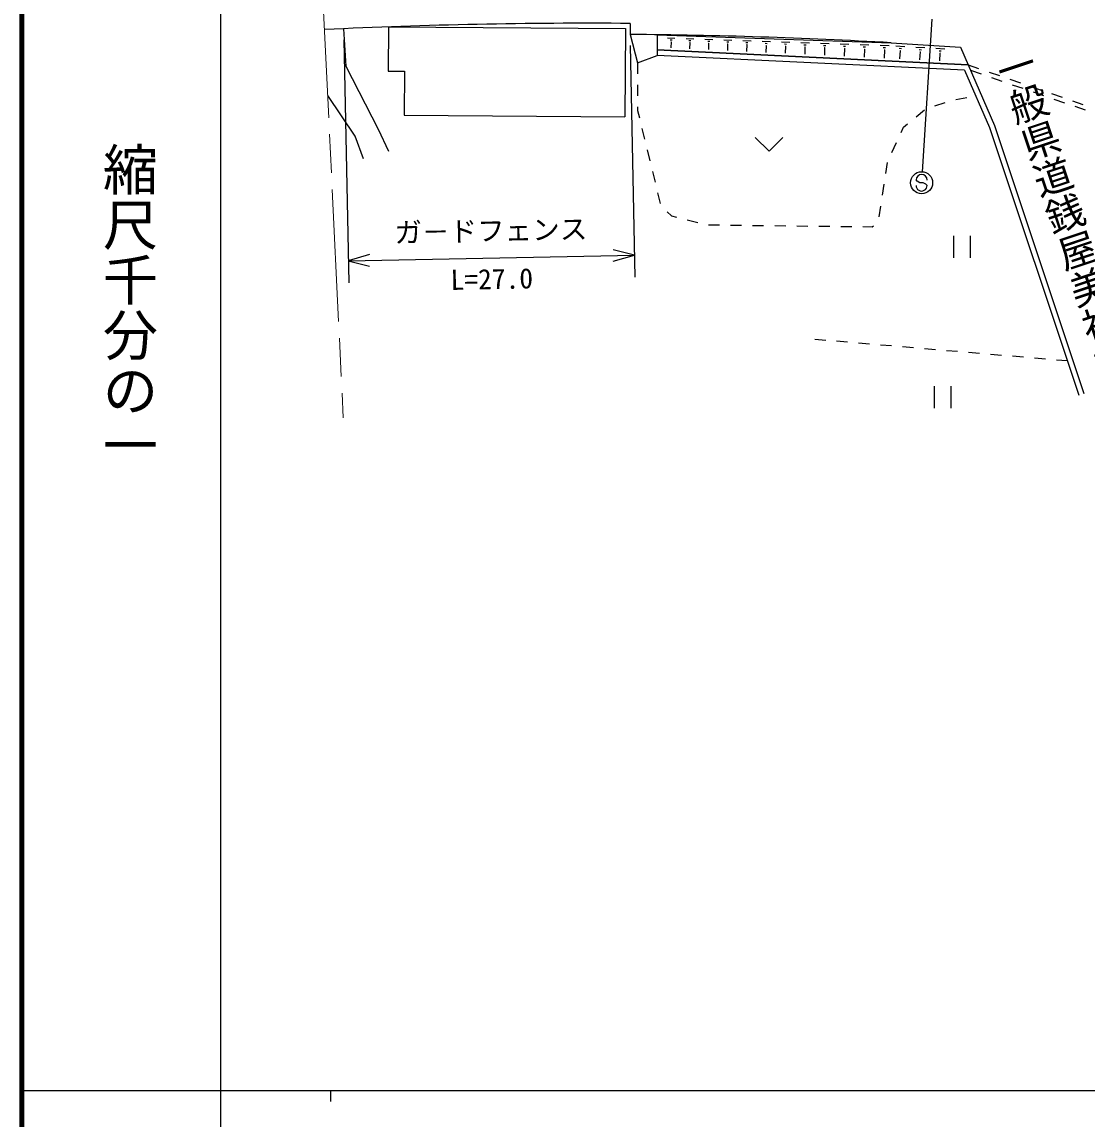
# Model space of a CAD drawing. Units: millimetres on the paper. Extents: x 40 to 680, y 20 to 380.
# Drawn here: x 40 to 136.6, y 202.4 to 301.9 of the extents above; entities that cross this region are included whole.
import ezdxf
from ezdxf.enums import TextEntityAlignment as Align

# ---------------------------------------------------------------- set-up
doc = ezdxf.new("R2010")
doc.units = ezdxf.units.MM
doc.linetypes.add('CHAIN', pattern=[18.5, 12, -1.5, 3.5, -1.5])
for name, color, linetype, lineweight in [('M-BGD', 7, 'Continuous', 25), ('M-BMK', 2, 'CHAIN', 13), ('M-STR-STRC', 7, 'Continuous', 25), ('M-TTL', 2, 'Continuous', 140), ('M-TTL-BAND', 7, 'Continuous', 25)]:
    doc.layers.add(name, color=color, linetype=linetype, lineweight=lineweight)
doc.styles.add('@ＭＳ ゴシック', font='')
doc.styles.add('ＭＳ ゴシック', font='')
doc.styles.get('@ＭＳ ゴシック').set_extended_font_data('@MS Gothic')
doc.styles.get('ＭＳ ゴシック').set_extended_font_data('MS Gothic')

msp = doc.modelspace()

# ---------------------------------------------------------------- linework, layer by layer
at = {"layer": 'M-BGD'}
for p, q in [((73.237, 301.428), (73.209, 297.428)), ((73.237, 301.428), (94.737, 301.278)), ((95.172, 301.742), (95.164, 300.742)), ((69.177, 301.263), (69.391, 297.874)), ((94.737, 301.278), (94.681, 293.279)), ((95.164, 300.742), (95.833, 298.166)), ((97.637, 300.717), (97.613, 298.84)), ((97.637, 300.717), (118.856, 299.988)), ((98.546, 300.435), (99.239, 300.411)), ((98.8, 300.253), (98.973, 300.247)), ((98.859, 300.077), (98.902, 300.076)), ((98.881, 300.076), (98.862, 299.531)), ((100.241, 300.377), (100.946, 300.353)), ((100.5, 300.192), (100.676, 300.186)), ((100.56, 300.013), (100.604, 300.012)), ((100.582, 300.012), (100.562, 299.45)), ((101.948, 300.318), (102.665, 300.294)), ((102.211, 300.13), (102.39, 300.124)), ((102.272, 299.949), (102.316, 299.947)), ((102.294, 299.948), (102.274, 299.368)), ((103.667, 300.259), (104.395, 300.234)), ((103.933, 300.068), (104.115, 300.062)), ((103.995, 299.884), (104.041, 299.882)), ((104.018, 299.883), (103.998, 299.285)), ((105.397, 300.2), (106.136, 300.175)), ((105.668, 300.006), (105.853, 299.999)), ((105.731, 299.818), (105.777, 299.817)), ((105.754, 299.817), (105.733, 299.202)), ((107.138, 300.14), (107.89, 300.114)), ((107.414, 299.943), (107.602, 299.936)), ((107.478, 299.752), (107.525, 299.751)), ((107.501, 299.752), (107.479, 299.119)), ((108.892, 300.08), (109.655, 300.054)), ((109.171, 299.879), (109.362, 299.873)), ((109.236, 299.686), (109.284, 299.684)), ((109.26, 299.685), (109.238, 299.035)), ((110.657, 300.019), (111.432, 299.993)), ((110.941, 299.816), (111.135, 299.809)), ((111.007, 299.619), (111.055, 299.618)), ((111.031, 299.619), (111.008, 298.95)), ((112.434, 299.958), (113.221, 299.931)), ((112.723, 299.751), (112.919, 299.745)), ((112.79, 299.552), (112.839, 299.55)), ((112.814, 299.551), (112.791, 298.865)), ((114.223, 299.897), (115.022, 299.869)), ((114.516, 299.687), (114.716, 299.68)), ((114.584, 299.485), (114.634, 299.483)), ((114.609, 299.484), (114.585, 298.779)), ((116.024, 299.835), (116.836, 299.807)), ((116.322, 299.622), (116.524, 299.615)), ((116.391, 299.416), (116.441, 299.415)), ((116.416, 299.416), (116.391, 298.693)), ((117.838, 299.773), (118.661, 299.745)), ((118.139, 299.556), (118.345, 299.549)), ((118.856, 299.988), (125.144, 299.597)), ((118.856, 299.988), (125.144, 299.597)), ((119.274, 299.711), (120.1, 299.66)), ((119.571, 299.486), (119.778, 299.473)), ((121.095, 299.598), (121.908, 299.548)), ((122.903, 299.486), (123.703, 299.436)), ((125.144, 299.597), (128.227, 292.499)), ((95.833, 298.166), (97.613, 298.84)), ((125.506, 297.507), (97.613, 298.84)), ((125.841, 297.991), (97.619, 299.34)), ((97.619, 299.34), (125.841, 297.991)), ((118.21, 299.348), (118.261, 299.346)), ((118.235, 299.347), (118.21, 298.606)), ((119.662, 299.273), (119.616, 298.539)), ((119.636, 299.274), (119.687, 299.271)), ((121.388, 299.376), (121.591, 299.363)), ((121.477, 299.166), (121.432, 298.452)), ((121.451, 299.168), (121.502, 299.165)), ((123.191, 299.267), (123.391, 299.255)), ((123.278, 299.061), (123.235, 298.366)), ((123.253, 299.062), (123.303, 299.059)), ((69.391, 297.874), (72.311, 292.15)), ((73.209, 297.428), (74.709, 297.418)), ((74.709, 297.418), (74.682, 293.418)), ((95.833, 298.166), (95.837, 297.166)), ((125.506, 297.507), (127.76, 292.32)), ((125.841, 297.991), (126.786, 297.665)), ((126.057, 297.493), (127.003, 297.167)), ((127.731, 297.338), (128.677, 297.012)), ((127.948, 296.84), (128.893, 296.514)), ((129.622, 296.685), (130.567, 296.359)), ((95.841, 296.166), (95.845, 295.167)), ((129.838, 296.187), (130.783, 295.861)), ((131.512, 296.032), (132.457, 295.706)), ((131.729, 295.534), (132.674, 295.208)), ((70.221, 291.516), (67.736, 295.206)), ((122.811, 294.274), (123.762, 294.584)), ((124.721, 294.859), (125.707, 295.026)), ((133.403, 295.379), (134.348, 295.053)), ((133.619, 294.881), (134.564, 294.555)), ((135.293, 294.726), (136.238, 294.4)), ((95.849, 294.167), (95.851, 293.836)), ((95.851, 293.836), (96.009, 293.185)), ((121.116, 293.28), (121.886, 293.918)), ((135.509, 294.228), (136.455, 293.902)), ((74.682, 293.418), (94.681, 293.279)), ((119.972, 292.332), (120.346, 292.642)), ((128.227, 292.499), (136.34, 268.19)), ((70.985, 289.478), (70.221, 291.516)), ((72.311, 292.15), (73.249, 290.162)), ((96.245, 292.214), (96.481, 291.242)), ((119.756, 291.865), (119.972, 292.332)), ((127.76, 292.32), (135.865, 268.031)), ((106.52, 291.412), (107.77, 290.162)), ((109.02, 291.412), (107.77, 290.162)), ((118.915, 290.05), (119.335, 290.958)), ((96.718, 290.27), (96.954, 289.299)), ((118.366, 288.148), (118.515, 289.137)), ((97.19, 288.327), (97.427, 287.355)), ((118.068, 286.171), (118.217, 287.159)), ((97.663, 286.384), (97.9, 285.412)), ((98.54, 284.668), (98.916, 284.291)), ((117.77, 284.193), (117.919, 285.182)), ((98.916, 284.291), (99.37, 284.178)), ((100.34, 283.935), (101.311, 283.693)), ((102.285, 283.48), (103.285, 283.469)), ((104.284, 283.457), (105.284, 283.445)), ((106.284, 283.434), (107.284, 283.422)), ((108.284, 283.411), (109.284, 283.399)), ((110.284, 283.387), (111.284, 283.376)), ((112.284, 283.364), (113.284, 283.353)), ((114.284, 283.341), (115.284, 283.33)), ((116.284, 283.318), (117.137, 283.308)), ((117.137, 283.308), (117.246, 283.406)), ((124.517, 282.489), (124.517, 280.489)), ((126.017, 282.489), (126.017, 280.489)), ((112.909, 273.01), (111.912, 273.095)), ((114.902, 272.839), (113.905, 272.925)), ((116.894, 272.669), (115.898, 272.754)), ((118.887, 272.499), (117.891, 272.584)), ((120.88, 272.329), (119.883, 272.414)), ((122.872, 272.158), (121.876, 272.243)), ((124.865, 271.988), (123.869, 272.073)), ((126.858, 271.818), (125.862, 271.903)), ((128.851, 271.648), (127.854, 271.733)), ((130.843, 271.477), (129.847, 271.562)), ((132.836, 271.307), (131.84, 271.392)), ((134.829, 271.137), (133.833, 271.222)), ((122.748, 268.863), (122.748, 266.863)), ((124.248, 268.863), (124.248, 266.863))]:
    msp.add_line(p, q, dxfattribs=at)
for radius, start, end in [(495.25, 89.55082, 92.75934), (494.25, 86.80269, 89.55082)]:
    msp.add_arc((91.29, -193.493), radius, start, end, dxfattribs=at)
at = {"layer": 'M-BMK'}
msp.add_line((67.255, 305.179), (69.145, 265.974), dxfattribs=at)
at = {"layer": 'M-STR-STRC'}
for p, q in [((122.53, 302.114), (121.67, 288.291)), ((69.197, 300.264), (69.641, 278.223)), ((95.184, 299.742), (95.608, 278.747)), ((121.213, 287.433), (121.113, 287.551)), ((121.458, 287.294), (121.213, 287.433)), ((121.758, 287.291), (121.458, 287.294)), ((122.003, 287.18), (121.758, 287.291)), ((122.109, 287.043), (122.003, 287.18)), ((71.522, 280.779), (69.601, 280.223)), ((69.601, 280.223), (95.567, 280.746)), ((95.567, 280.746), (93.626, 281.225)), ((93.646, 280.19), (95.567, 280.746)), ((69.601, 280.223), (71.543, 279.744))]:
    msp.add_line(p, q, dxfattribs=at)
msp.add_circle((121.608, 287.293), 1, dxfattribs=at)
for centre, start, end in [((121.613, 287.547), 359.55488, 179.55488), ((121.609, 287.047), 179.55488, 359.55488)]:
    msp.add_arc(centre, 0.5, start, end, dxfattribs=at)
at = {"layer": 'M-TTL'}
msp.add_line((40, 380), (40, 20), dxfattribs=at)
at = {"layer": 'M-TTL-BAND'}
for p, q in [((58, 370), (58, 20)), ((40, 205), (579, 205)), ((68, 205), (68, 204))]:
    msp.add_line(p, q, dxfattribs=at)

# ---------------------------------------------------------------- texts
at = {"layer": 'M-BGD', "style": '@ＭＳ ゴシック'}
msp.add_text('一般県道銭屋美祢線', height=2.566, rotation=288.454, dxfattribs=at).set_placement((129.598, 299.45), align=Align.MIDDLE_LEFT)
at = {"layer": 'M-STR-STRC', "style": 'ＭＳ ゴシック'}
msp.add_text('ガ－ドフェンス', height=1.833, rotation=1.155, dxfattribs=at).set_placement((82.564, 281.484), align=Align.BOTTOM_CENTER)
at = {"layer": 'M-STR-STRC', "style": '@ＭＳ ゴシック'}
msp.add_text('L=27.0', height=1.833, rotation=1.155, dxfattribs=at).set_placement((82.604, 279.485), align=Align.TOP_CENTER)
at = {"layer": 'M-TTL-BAND', "style": '@ＭＳ ゴシック'}
msp.add_text('縮尺千分の一', height=3.666, rotation=270, dxfattribs=at).set_placement((49.777, 261.03), align=Align.MIDDLE_RIGHT)

doc.saveas('drawing.dxf')
